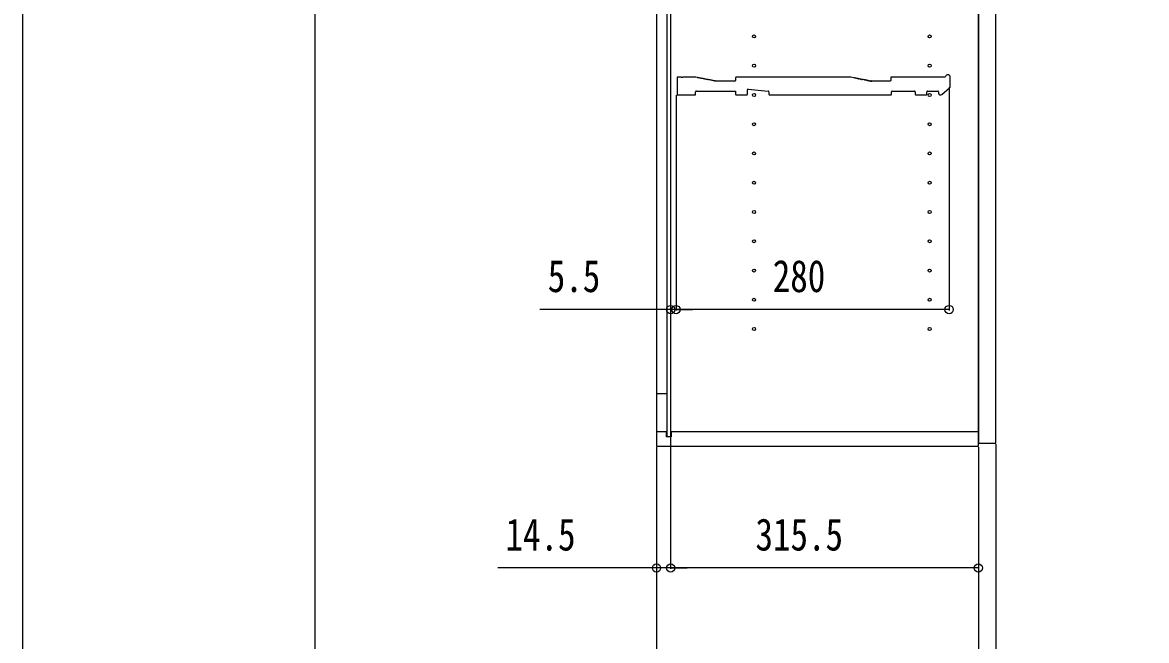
# Model space of a CAD drawing. Units: millimetres, scale not verified. Extents: x -4205 to 4205, y -2970 to 2970.
# Drawn here: x -4205 to -3053, y -986 to -353 of the extents above; entities that cross this region are included whole.
import ezdxf
from ezdxf.enums import TextEntityAlignment as Align

# ---------------------------------------------------------------- set-up
doc = ezdxf.new("R2010")
doc.units = ezdxf.units.MM
doc.header["$LTSCALE"] = 20
for name, color, linetype in [('0-2_YKK_11', 7, 'Continuous'), ('0-3_YKK_12', 2, 'Continuous'), ('0-5_YKK_D', 6, 'Continuous'), ('0-6_YKK_ZWAK', 7, 'Continuous')]:
    doc.layers.add(name, color=color, linetype=linetype)
doc.styles.add('ＭＳ ゴシック', font='')
doc.styles.get('ＭＳ ゴシック').set_extended_font_data('MS Gothic')

msp = doc.modelspace()

# ---------------------------------------------------------------- linework, layer by layer
at = {"layer": '0-2_YKK_11'}
for p, q in [((-3533.83, -409.4), (-3533.83, -426.3)), ((-3530.33, -408.7), (-3533.13, -408.7)), ((-3529.58, -408.97), (-3529.77, -408.9)), ((-3528.08, -408.97), (-3529.58, -408.97)), ((-3527.89, -408.9), (-3528.08, -408.97)), ((-3526.39, -408.9), (-3526.77, -408.9)), ((-3524.89, -408.9), (-3525.27, -408.9)), ((-3523.39, -408.9), (-3523.77, -408.9)), ((-3521.89, -408.9), (-3522.27, -408.9)), ((-3520.39, -408.9), (-3520.77, -408.9)), ((-3518.89, -408.9), (-3519.27, -408.9)), ((-3517.39, -408.9), (-3517.77, -408.9)), ((-3515.89, -408.9), (-3516.27, -408.9)), ((-3514.9, -408.7), (-3515.33, -408.7)), ((-3513.19, -409.01), (-3514.77, -408.71)), ((-3512.31, -409.39), (-3512.68, -409.31)), ((-3510.83, -409.67), (-3511.21, -409.59)), ((-3509.36, -409.95), (-3509.73, -409.88)), ((-3507.89, -410.23), (-3508.26, -410.16)), ((-3506.41, -410.51), (-3506.79, -410.44)), ((-3504.94, -410.79), (-3505.31, -410.72)), ((-3503.47, -411.07), (-3503.84, -411)), ((-3501.99, -411.35), (-3502.37, -411.28)), ((-3500.52, -411.63), (-3500.89, -411.56)), ((-3499.05, -411.91), (-3499.42, -411.84)), ((-3497.57, -412.19), (-3497.95, -412.12)), ((-3496.1, -412.47), (-3496.47, -412.4)), ((-3494.62, -412.75), (-3495, -412.68)), ((-3493.9, -412.69), (-3494.04, -412.66)), ((-3493.33, -412.7), (-3493.77, -412.7)), ((-3492.39, -412.9), (-3492.77, -412.9)), ((-3490.89, -412.9), (-3491.27, -412.9)), ((-3489.39, -412.9), (-3489.77, -412.9)), ((-3487.89, -412.9), (-3488.27, -412.9)), ((-3486.39, -412.9), (-3486.77, -412.9)), ((-3484.89, -412.9), (-3485.27, -412.9)), ((-3483.39, -412.9), (-3483.77, -412.9)), ((-3481.89, -412.9), (-3482.27, -412.9)), ((-3480.39, -412.9), (-3480.77, -412.9)), ((-3478.89, -412.9), (-3479.27, -412.9)), ((-3477.39, -412.9), (-3477.77, -412.9)), ((-3475.89, -412.9), (-3476.27, -412.9)), ((-3474.53, -412.7), (-3475.33, -412.7)), ((-3473.83, -409.4), (-3473.83, -412)), ((-3472.33, -408.7), (-3473.13, -408.7)), ((-3471.39, -408.9), (-3471.77, -408.9)), ((-3469.89, -408.9), (-3470.27, -408.9)), ((-3468.39, -408.9), (-3468.77, -408.9)), ((-3466.89, -408.9), (-3467.27, -408.9)), ((-3465.39, -408.9), (-3465.77, -408.9)), ((-3463.89, -408.9), (-3464.27, -408.9)), ((-3462.39, -408.9), (-3462.77, -408.9)), ((-3460.89, -408.9), (-3461.27, -408.9)), ((-3459.39, -408.9), (-3459.77, -408.9)), ((-3457.89, -408.9), (-3458.27, -408.9)), ((-3456.39, -408.9), (-3456.77, -408.9)), ((-3454.89, -408.9), (-3455.27, -408.9)), ((-3453.39, -408.9), (-3453.77, -408.9)), ((-3451.89, -408.9), (-3452.27, -408.9)), ((-3450.39, -408.9), (-3450.77, -408.9)), ((-3448.89, -408.9), (-3449.27, -408.9)), ((-3447.39, -408.9), (-3447.77, -408.9)), ((-3445.89, -408.9), (-3446.27, -408.9)), ((-3444.39, -408.9), (-3444.77, -408.9)), ((-3442.89, -408.9), (-3443.27, -408.9)), ((-3441.39, -408.9), (-3441.77, -408.9)), ((-3439.89, -408.9), (-3440.27, -408.9)), ((-3438.39, -408.9), (-3438.77, -408.9)), ((-3436.89, -408.9), (-3437.27, -408.9)), ((-3435.39, -408.9), (-3435.77, -408.9)), ((-3433.89, -408.9), (-3434.27, -408.9)), ((-3432.39, -408.9), (-3432.77, -408.9)), ((-3430.89, -408.9), (-3431.27, -408.9)), ((-3429.39, -408.9), (-3429.77, -408.9)), ((-3427.89, -408.9), (-3428.27, -408.9)), ((-3426.39, -408.9), (-3426.77, -408.9)), ((-3424.89, -408.9), (-3425.27, -408.9)), ((-3423.39, -408.9), (-3423.77, -408.9)), ((-3421.89, -408.9), (-3422.27, -408.9)), ((-3420.39, -408.9), (-3420.77, -408.9)), ((-3418.89, -408.9), (-3419.27, -408.9)), ((-3417.39, -408.9), (-3417.77, -408.9)), ((-3415.89, -408.9), (-3416.27, -408.9)), ((-3414.39, -408.9), (-3414.77, -408.9)), ((-3412.89, -408.9), (-3413.27, -408.9)), ((-3411.39, -408.9), (-3411.77, -408.9)), ((-3409.89, -408.9), (-3410.27, -408.9)), ((-3408.39, -408.9), (-3408.77, -408.9)), ((-3406.89, -408.9), (-3407.27, -408.9)), ((-3405.39, -408.9), (-3405.77, -408.9)), ((-3403.89, -408.9), (-3404.27, -408.9)), ((-3402.39, -408.9), (-3402.77, -408.9)), ((-3400.89, -408.9), (-3401.27, -408.9)), ((-3399.39, -408.9), (-3399.77, -408.9)), ((-3397.89, -408.9), (-3398.27, -408.9)), ((-3396.39, -408.9), (-3396.77, -408.9)), ((-3394.89, -408.9), (-3395.27, -408.9)), ((-3393.39, -408.9), (-3393.77, -408.9)), ((-3391.89, -408.9), (-3392.27, -408.9)), ((-3390.39, -408.9), (-3390.77, -408.9)), ((-3388.89, -408.9), (-3389.27, -408.9)), ((-3387.39, -408.9), (-3387.77, -408.9)), ((-3385.89, -408.9), (-3386.27, -408.9)), ((-3384.39, -408.9), (-3384.77, -408.9)), ((-3382.89, -408.9), (-3383.27, -408.9)), ((-3381.39, -408.9), (-3381.77, -408.9)), ((-3379.89, -408.9), (-3380.27, -408.9)), ((-3378.39, -408.9), (-3378.77, -408.9)), ((-3376.89, -408.9), (-3377.27, -408.9)), ((-3375.39, -408.9), (-3375.77, -408.9)), ((-3373.89, -408.9), (-3374.27, -408.9)), ((-3372.39, -408.9), (-3372.77, -408.9)), ((-3370.89, -408.9), (-3371.27, -408.9)), ((-3369.39, -408.9), (-3369.77, -408.9)), ((-3367.89, -408.9), (-3368.27, -408.9)), ((-3366.39, -408.9), (-3366.77, -408.9)), ((-3364.89, -408.9), (-3365.27, -408.9)), ((-3363.39, -408.9), (-3363.77, -408.9)), ((-3361.89, -408.9), (-3362.27, -408.9)), ((-3360.39, -408.9), (-3360.77, -408.9)), ((-3358.89, -408.9), (-3359.27, -408.9)), ((-3357.39, -408.9), (-3357.77, -408.9)), ((-3352.21, -409.59), (-3351.83, -409.67)), ((-3350.73, -409.88), (-3350.36, -409.95)), ((-3349.26, -410.16), (-3348.89, -410.23)), ((-3347.79, -410.44), (-3347.41, -410.51)), ((-3346.31, -410.72), (-3345.94, -410.79)), ((-3344.84, -411), (-3344.47, -411.07)), ((-3343.37, -411.28), (-3342.99, -411.35)), ((-3341.89, -411.56), (-3341.52, -411.63)), ((-3340.42, -411.84), (-3340.05, -411.91)), ((-3338.95, -412.12), (-3338.57, -412.19)), ((-3337.47, -412.4), (-3337.1, -412.47)), ((-3336, -412.68), (-3335.62, -412.75)), ((-3333.39, -412.9), (-3333.77, -412.9)), ((-3331.89, -412.9), (-3332.27, -412.9)), ((-3330.39, -412.9), (-3330.77, -412.9)), ((-3328.89, -412.9), (-3329.27, -412.9)), ((-3327.39, -412.9), (-3327.77, -412.9)), ((-3325.89, -412.9), (-3326.27, -412.9)), ((-3324.39, -412.9), (-3324.77, -412.9)), ((-3322.89, -412.9), (-3323.27, -412.9)), ((-3321.39, -412.9), (-3321.77, -412.9)), ((-3319.89, -412.9), (-3320.27, -412.9)), ((-3318.39, -412.9), (-3318.77, -412.9)), ((-3316.89, -412.9), (-3317.27, -412.9)), ((-3315.53, -412.7), (-3316.33, -412.7)), ((-3314.83, -409.4), (-3314.83, -412)), ((-3313.33, -408.7), (-3314.13, -408.7)), ((-3312.39, -408.9), (-3312.77, -408.9)), ((-3310.89, -408.9), (-3311.27, -408.9)), ((-3309.39, -408.9), (-3309.77, -408.9)), ((-3307.89, -408.9), (-3308.27, -408.9)), ((-3306.39, -408.9), (-3306.77, -408.9)), ((-3304.89, -408.9), (-3305.27, -408.9)), ((-3303.39, -408.9), (-3303.77, -408.9)), ((-3301.89, -408.9), (-3302.27, -408.9)), ((-3300.39, -408.9), (-3300.77, -408.9)), ((-3298.89, -408.9), (-3299.27, -408.9)), ((-3297.39, -408.9), (-3297.77, -408.9)), ((-3295.89, -408.9), (-3296.27, -408.9)), ((-3294.39, -408.9), (-3294.77, -408.9)), ((-3292.89, -408.9), (-3293.27, -408.9)), ((-3291.39, -408.9), (-3291.77, -408.9)), ((-3289.89, -408.9), (-3290.27, -408.9)), ((-3288.39, -408.9), (-3288.77, -408.9)), ((-3286.89, -408.9), (-3287.27, -408.9)), ((-3285.39, -408.9), (-3285.77, -408.9)), ((-3283.89, -408.9), (-3284.27, -408.9)), ((-3282.39, -408.9), (-3282.77, -408.9)), ((-3280.89, -408.9), (-3281.27, -408.9)), ((-3279.39, -408.9), (-3279.77, -408.9)), ((-3277.89, -408.9), (-3278.27, -408.9)), ((-3276.39, -408.9), (-3276.77, -408.9)), ((-3274.89, -408.9), (-3275.27, -408.9)), ((-3273.39, -408.9), (-3273.77, -408.9)), ((-3271.89, -408.9), (-3272.27, -408.9)), ((-3270.39, -408.9), (-3270.77, -408.9)), ((-3268.89, -408.9), (-3269.27, -408.9)), ((-3267.39, -408.9), (-3267.77, -408.9)), ((-3265.89, -408.9), (-3266.27, -408.9)), ((-3264.39, -408.9), (-3264.77, -408.9)), ((-3262.89, -408.9), (-3263.27, -408.9)), ((-3261.39, -408.9), (-3261.77, -408.9)), ((-3259.45, -408.7), (-3260.83, -408.7)), ((-3253.83, -418.09), (-3253.83, -408.7)), ((-3514.83, -426.3), (-3514.83, -423.7)), ((-3461.83, -426), (-3461.83, -421.77)), ((-3461.07, -421.07), (-3440.47, -422.94)), ((-3439.83, -423.64), (-3439.83, -426)), ((-3314.03, -426), (-3314.03, -423.7)), ((-3313.33, -423), (-3290.53, -423)), ((-3289.83, -423.7), (-3289.83, -426)), ((-3277.83, -426), (-3277.83, -423.7)), ((-3277.13, -423), (-3266.53, -423)), ((-3265.83, -423.7), (-3265.83, -425)), ((-3262.52, -426.51), (-3254.52, -419.6)), ((-3533.13, -427), (-3515.53, -427)), ((-3472.83, -427), (-3462.83, -427)), ((-3288.83, -427), (-3278.83, -427))]:
    msp.add_line(p, q, dxfattribs=at)
for points in [[(-3352.72, -409.29), (-3355.83, -408.7), (-3356.83, -408.7)], [(-3334.9, -412.69), (-3335.04, -412.66), (-3334.9, -412.69)], [(-3334.77, -412.7), (-3334.33, -412.7), (-3334.77, -412.7)], [(-3514.13, -423), (-3473.83, -423), (-3473.83, -426)], [(-3438.83, -427), (-3412.41, -427), (-3412.16, -426.87), (-3411.5, -426.87), (-3411.26, -427), (-3384.41, -427), (-3384.16, -426.87), (-3383.5, -426.87), (-3383.26, -427), (-3356.41, -427), (-3356.16, -426.87), (-3355.5, -426.87), (-3355.26, -427), (-3315.03, -427)]]:
    msp.add_lwpolyline(points, dxfattribs=at)
for centre, radius, start, end in [((-3533.13, -409.4), 0.7, 90, 180), ((-3530.33, -409.58), 0.88, 50.46055, 90), ((-3527.33, -409.58), 0.88, 50.536, 129.53945), ((-3525.83, -409.58), 0.88, 50.536, 129.464), ((-3524.33, -409.58), 0.88, 50.536, 129.464), ((-3522.83, -409.58), 0.88, 50.536, 129.464), ((-3521.33, -409.58), 0.88, 50.536, 129.464), ((-3519.83, -409.58), 0.88, 50.536, 129.464), ((-3518.33, -409.58), 0.88, 50.536, 129.464), ((-3516.83, -409.58), 0.88, 50.536, 129.464), ((-3515.33, -409.58), 0.88, 90, 129.464), ((-3514.9, -409.4), 0.7, 79.2157, 90), ((-3513.36, -409.88), 0.88, 39.75171, 79.2157), ((-3511.88, -410.16), 0.88, 39.75171, 118.6797), ((-3510.41, -410.44), 0.88, 39.75171, 118.6797), ((-3508.94, -410.72), 0.88, 39.75171, 118.6797), ((-3507.46, -411), 0.88, 39.75171, 118.6797), ((-3505.99, -411.28), 0.88, 39.75171, 118.6797), ((-3504.52, -411.56), 0.88, 39.75171, 118.6797), ((-3503.04, -411.84), 0.88, 39.75171, 118.6797), ((-3501.57, -412.12), 0.88, 39.75171, 118.6797), ((-3500.1, -412.4), 0.88, 39.75171, 118.6797), ((-3498.62, -412.68), 0.88, 39.75171, 118.6797), ((-3497.15, -412.96), 0.88, 39.75171, 118.6797), ((-3495.68, -413.24), 0.88, 39.75171, 118.6797), ((-3494.2, -413.53), 0.88, 79.2157, 118.6797), ((-3493.77, -412), 0.7, 259.2157, 270), ((-3493.33, -413.58), 0.88, 50.536, 90), ((-3491.83, -413.58), 0.88, 50.536, 129.464), ((-3490.33, -413.58), 0.88, 50.536, 129.464), ((-3488.83, -413.58), 0.88, 50.536, 129.464), ((-3487.33, -413.58), 0.88, 50.536, 129.464), ((-3485.83, -413.58), 0.88, 50.536, 129.464), ((-3484.33, -413.58), 0.88, 50.536, 129.464), ((-3482.83, -413.58), 0.88, 50.536, 129.464), ((-3481.33, -413.58), 0.88, 50.536, 129.464), ((-3479.83, -413.58), 0.88, 50.536, 129.464), ((-3478.33, -413.58), 0.88, 50.536, 129.464), ((-3476.83, -413.58), 0.88, 50.536, 129.464), ((-3475.33, -413.58), 0.88, 90, 129.464), ((-3474.53, -412), 0.7, 270, 0), ((-3473.13, -409.4), 0.7, 90, 180), ((-3472.33, -409.58), 0.88, 50.536, 90), ((-3470.83, -409.58), 0.88, 50.536, 129.464), ((-3469.33, -409.58), 0.88, 50.536, 129.464), ((-3467.83, -409.58), 0.88, 50.536, 129.464), ((-3466.33, -409.58), 0.88, 50.536, 129.464), ((-3464.83, -409.58), 0.88, 50.536, 129.464), ((-3463.33, -409.58), 0.88, 50.536, 129.464), ((-3461.83, -409.58), 0.88, 50.536, 129.464), ((-3460.33, -409.58), 0.88, 50.536, 129.464), ((-3458.83, -409.58), 0.88, 50.536, 129.464), ((-3457.33, -409.58), 0.88, 50.536, 129.464), ((-3455.83, -409.58), 0.88, 50.536, 129.464), ((-3454.33, -409.58), 0.88, 50.536, 129.464), ((-3452.83, -409.58), 0.88, 50.536, 129.464), ((-3451.33, -409.58), 0.88, 50.536, 129.464), ((-3449.83, -409.58), 0.88, 50.536, 129.464), ((-3448.33, -409.58), 0.88, 50.536, 129.464), ((-3446.83, -409.58), 0.88, 50.536, 129.464), ((-3445.33, -409.58), 0.88, 50.536, 129.464), ((-3443.83, -409.58), 0.88, 50.536, 129.464), ((-3442.33, -409.58), 0.88, 50.536, 129.464), ((-3440.83, -409.58), 0.88, 50.536, 129.464), ((-3439.33, -409.58), 0.88, 50.536, 129.464), ((-3437.83, -409.58), 0.88, 50.536, 129.464), ((-3436.33, -409.58), 0.88, 50.536, 129.464), ((-3434.83, -409.58), 0.88, 50.536, 129.464), ((-3433.33, -409.58), 0.88, 50.536, 129.464), ((-3431.83, -409.58), 0.88, 50.536, 129.464), ((-3430.33, -409.58), 0.88, 50.536, 129.464), ((-3428.83, -409.58), 0.88, 50.536, 129.464), ((-3427.33, -409.58), 0.88, 50.536, 129.464), ((-3425.83, -409.58), 0.88, 50.536, 129.464), ((-3424.33, -409.58), 0.88, 50.536, 129.464), ((-3422.83, -409.58), 0.88, 50.536, 129.464), ((-3421.33, -409.58), 0.88, 50.536, 129.464), ((-3419.83, -409.58), 0.88, 50.536, 129.464), ((-3418.33, -409.58), 0.88, 50.536, 129.464), ((-3416.83, -409.58), 0.88, 50.536, 129.464), ((-3415.33, -409.58), 0.88, 50.536, 129.464), ((-3413.83, -409.58), 0.88, 50.536, 129.464), ((-3412.33, -409.58), 0.88, 50.536, 129.464), ((-3410.83, -409.58), 0.88, 50.536, 129.464), ((-3409.33, -409.58), 0.88, 50.536, 129.464), ((-3407.83, -409.58), 0.88, 50.536, 129.464), ((-3406.33, -409.58), 0.88, 50.536, 129.464), ((-3404.83, -409.58), 0.88, 50.536, 129.464), ((-3403.33, -409.58), 0.88, 50.536, 129.464), ((-3401.83, -409.58), 0.88, 50.536, 129.464), ((-3400.33, -409.58), 0.88, 50.536, 129.464), ((-3398.83, -409.58), 0.88, 50.536, 129.464), ((-3397.33, -409.58), 0.88, 50.536, 129.464), ((-3395.83, -409.58), 0.88, 50.536, 129.464), ((-3394.33, -409.58), 0.88, 50.536, 129.464), ((-3392.83, -409.58), 0.88, 50.536, 129.464), ((-3391.33, -409.58), 0.88, 50.536, 129.464), ((-3389.83, -409.58), 0.88, 50.536, 129.464), ((-3388.33, -409.58), 0.88, 50.536, 129.464), ((-3386.83, -409.58), 0.88, 50.536, 129.464), ((-3385.33, -409.58), 0.88, 50.536, 129.464), ((-3383.83, -409.58), 0.88, 50.536, 129.464), ((-3382.33, -409.58), 0.88, 50.536, 129.464), ((-3380.83, -409.58), 0.88, 50.536, 129.464), ((-3379.33, -409.58), 0.88, 50.536, 129.464), ((-3377.83, -409.58), 0.88, 50.536, 129.464), ((-3376.33, -409.58), 0.88, 50.536, 129.464), ((-3374.83, -409.58), 0.88, 50.536, 129.464), ((-3373.33, -409.58), 0.88, 50.536, 129.464), ((-3371.83, -409.58), 0.88, 50.536, 129.464), ((-3370.33, -409.58), 0.88, 50.536, 129.464), ((-3368.83, -409.58), 0.88, 50.536, 129.464), ((-3367.33, -409.58), 0.88, 50.536, 129.464), ((-3365.83, -409.58), 0.88, 50.536, 129.464), ((-3364.33, -409.58), 0.88, 50.536, 129.464), ((-3362.83, -409.58), 0.88, 50.536, 129.464), ((-3361.33, -409.58), 0.88, 50.536, 129.464), ((-3359.83, -409.58), 0.88, 50.536, 129.464), ((-3358.33, -409.58), 0.88, 50.536, 129.464), ((-3356.83, -409.58), 0.88, 90, 129.464), ((-3352.88, -410.16), 0.88, 39.75171, 79.2157), ((-3351.41, -410.44), 0.88, 39.75171, 118.6797), ((-3349.94, -410.72), 0.88, 39.75171, 118.6797), ((-3348.46, -411), 0.88, 39.75171, 118.6797), ((-3346.99, -411.28), 0.88, 39.75171, 118.6797), ((-3345.52, -411.56), 0.88, 39.75171, 118.6797), ((-3344.04, -411.84), 0.88, 39.75171, 118.6797), ((-3342.57, -412.12), 0.88, 39.75171, 118.6797), ((-3341.1, -412.4), 0.88, 39.75171, 118.6797), ((-3339.62, -412.68), 0.88, 39.75171, 118.6797), ((-3338.15, -412.96), 0.88, 39.75171, 118.6797), ((-3336.68, -413.24), 0.88, 39.75171, 118.6797), ((-3335.2, -413.53), 0.88, 79.2157, 118.6797), ((-3334.77, -412), 0.7, 259.2157, 270), ((-3334.77, -412), 0.7, 259.2157, 270), ((-3334.33, -413.58), 0.88, 50.536, 90), ((-3332.83, -413.58), 0.88, 50.536, 129.464), ((-3331.33, -413.58), 0.88, 50.536, 129.464), ((-3329.83, -413.58), 0.88, 50.536, 129.464), ((-3328.33, -413.58), 0.88, 50.536, 129.464), ((-3326.83, -413.58), 0.88, 50.536, 129.464), ((-3325.33, -413.58), 0.88, 50.536, 129.464), ((-3323.83, -413.58), 0.88, 50.536, 129.464), ((-3322.33, -413.58), 0.88, 50.536, 129.464), ((-3320.83, -413.58), 0.88, 50.536, 129.464), ((-3319.33, -413.58), 0.88, 50.536, 129.464), ((-3317.83, -413.58), 0.88, 50.536, 129.464), ((-3316.33, -413.58), 0.88, 90, 129.464), ((-3315.53, -412), 0.7, 270, 0), ((-3314.13, -409.4), 0.7, 90, 180), ((-3313.33, -409.58), 0.88, 50.536, 90), ((-3311.83, -409.58), 0.88, 50.536, 129.464), ((-3310.33, -409.58), 0.88, 50.536, 129.464), ((-3308.83, -409.58), 0.88, 50.536, 129.464), ((-3307.33, -409.58), 0.88, 50.536, 129.464), ((-3305.83, -409.58), 0.88, 50.536, 129.464), ((-3304.33, -409.58), 0.88, 50.536, 129.464), ((-3302.83, -409.58), 0.88, 50.536, 129.464), ((-3301.33, -409.58), 0.88, 50.536, 129.464), ((-3299.83, -409.58), 0.88, 50.536, 129.464), ((-3298.33, -409.58), 0.88, 50.536, 129.464), ((-3296.83, -409.58), 0.88, 50.536, 129.464), ((-3295.33, -409.58), 0.88, 50.536, 129.464), ((-3293.83, -409.58), 0.88, 50.536, 129.464), ((-3292.33, -409.58), 0.88, 50.536, 129.464), ((-3290.83, -409.58), 0.88, 50.536, 129.464), ((-3289.33, -409.58), 0.88, 50.536, 129.464), ((-3287.83, -409.58), 0.88, 50.536, 129.464), ((-3286.33, -409.58), 0.88, 50.536, 129.464), ((-3284.83, -409.58), 0.88, 50.536, 129.464), ((-3283.33, -409.58), 0.88, 50.536, 129.464), ((-3281.83, -409.58), 0.88, 50.536, 129.464), ((-3280.33, -409.58), 0.88, 50.536, 129.464), ((-3278.83, -409.58), 0.88, 50.536, 129.464), ((-3277.33, -409.58), 0.88, 50.536, 129.464), ((-3275.83, -409.58), 0.88, 50.536, 129.464), ((-3274.33, -409.58), 0.88, 50.536, 129.464), ((-3272.83, -409.58), 0.88, 50.536, 129.464), ((-3271.33, -409.58), 0.88, 50.536, 129.464), ((-3269.83, -409.58), 0.88, 50.536, 129.464), ((-3268.33, -409.58), 0.88, 50.536, 129.464), ((-3266.83, -409.58), 0.88, 50.536, 129.464), ((-3265.33, -409.58), 0.88, 50.536, 129.464), ((-3263.83, -409.58), 0.88, 50.536, 129.464), ((-3262.33, -409.58), 0.88, 50.536, 129.464), ((-3260.83, -409.58), 0.88, 90, 129.464), ((-3259.45, -408), 0.7, 270, 347.36437), ((-3256.33, -408.7), 2.5, 0, 167.36437), ((-3533.13, -426.3), 0.7, 180, 270), ((-3515.53, -426.3), 0.7, 270, 0), ((-3514.13, -423.7), 0.7, 90, 180), ((-3472.83, -426), 1, 180, 270), ((-3462.83, -426), 1, 270, 0), ((-3461.13, -421.77), 0.7, 84.80557, 180), ((-3440.53, -423.64), 0.7, 0, 84.80557), ((-3438.83, -426), 1, 180, 270), ((-3315.03, -426), 1, 270, 0), ((-3313.33, -423.7), 0.7, 90, 180), ((-3290.53, -423.7), 0.7, 0, 90), ((-3288.83, -426), 1, 180, 270), ((-3278.83, -426), 1, 270, 0), ((-3277.13, -423.7), 0.7, 90, 180), ((-3266.53, -423.7), 0.7, 0, 90), ((-3263.83, -425), 2, 180, 310.83872), ((-3255.83, -418.09), 2, 310.83872, 0)]:
    msp.add_arc(centre, radius, start, end, dxfattribs=at)
at = {"layer": '0-3_YKK_12'}
for p, q in [((-3544.48, 1393.5), (-3544.48, -777.5)), ((-3540.48, 1393.5), (-3540.48, -777.5)), ((-3544.48, -733.5), (-3554.98, -733.5)), ((-3554.98, -772), (-3544.98, -772)), ((-3544.98, -772), (-3544.98, -777.5)), ((-3539.98, -772), (-3539.98, -777.5)), ((-3539.98, -772), (-3224.98, -772)), ((-3539.98, -777.5), (-3544.98, -777.5))]:
    msp.add_line(p, q, dxfattribs=at)
for points in [[(-3554.98, -787), (-3224.98, -787), (-3224.98, 1403), (-3554.98, 1403)], [(-3224.98, -784), (-3206.98, -784), (-3206.98, 1400), (-3224.98, 1400)]]:
    msp.add_lwpolyline(points, close=True, dxfattribs=at)
for centre in [(-3454.98, -367), (-3274.98, -367), (-3454.98, -397), (-3274.98, -397), (-3454.98, -427), (-3274.98, -427), (-3454.98, -457), (-3274.98, -457), (-3454.98, -487), (-3274.98, -487), (-3454.98, -517), (-3274.98, -517), (-3454.98, -547), (-3274.98, -547), (-3454.98, -577), (-3274.98, -577), (-3454.98, -607), (-3274.98, -607), (-3454.98, -637), (-3274.98, -637), (-3454.98, -667), (-3274.98, -667)]:
    msp.add_circle(centre, 1.55, dxfattribs=at)
at = {"layer": '0-5_YKK_D'}
for p, q in [((-3254.98, -419.16), (-3254.98, -648)), ((-3534.98, -427.23), (-3534.98, -648)), ((-3534.98, -427.23), (-3534.98, -648)), ((-3540.48, -647), (-3674.48, -647)), ((-3534.98, -647), (-3540.48, -647)), ((-3254.98, -647), (-3534.98, -647)), ((-3534.98, -647), (-3517.98, -647)), ((-3540.48, -776.75), (-3540.48, -913)), ((-3540.48, -776.75), (-3540.48, -913)), ((-3554.98, -788), (-3554.98, -913)), ((-3554.98, -788), (-3554.98, -1038)), ((-3554.98, -788), (-3554.98, -1163)), ((-3224.98, -788), (-3224.98, -913)), ((-3224.98, -788), (-3224.98, -1038)), ((-3224.98, -788), (-3224.98, -1038)), ((-3206.98, -785), (-3206.98, -1038)), ((-3206.98, -785), (-3206.98, -1163)), ((-3554.98, -912), (-3717.78, -912)), ((-3540.48, -912), (-3554.98, -912)), ((-3224.98, -912), (-3540.48, -912)), ((-3540.48, -912), (-3523.48, -912))]:
    msp.add_line(p, q, dxfattribs=at)
for centre in [(-3540.48, -647), (-3534.98, -647), (-3534.98, -647), (-3254.98, -647), (-3554.98, -912), (-3540.48, -912), (-3540.48, -912), (-3224.98, -912)]:
    msp.add_circle(centre, 4.25, dxfattribs=at)
at = {"layer": '0-6_YKK_ZWAK'}
msp.add_line((-3904.98, -2525), (-3904.98, 2775), dxfattribs=at)
msp.add_lwpolyline([(-4205, -2970), (4205, -2970), (4205, 2970), (-4205, 2970)], close=True, dxfattribs=at)

# ---------------------------------------------------------------- texts
at = {"layer": '0-5_YKK_D', "style": 'ＭＳ ゴシック', "width": 0.8}
for s, p in [('5.5', (-3666.48, -639)), ('280', (-3435.78, -639)), ('14.5', (-3709.78, -904)), ('315.5', (-3453.53, -904))]:
    msp.add_text(s, height=32.99, dxfattribs=at).set_placement(p, align=Align.BOTTOM_LEFT)

doc.saveas('drawing.dxf')
